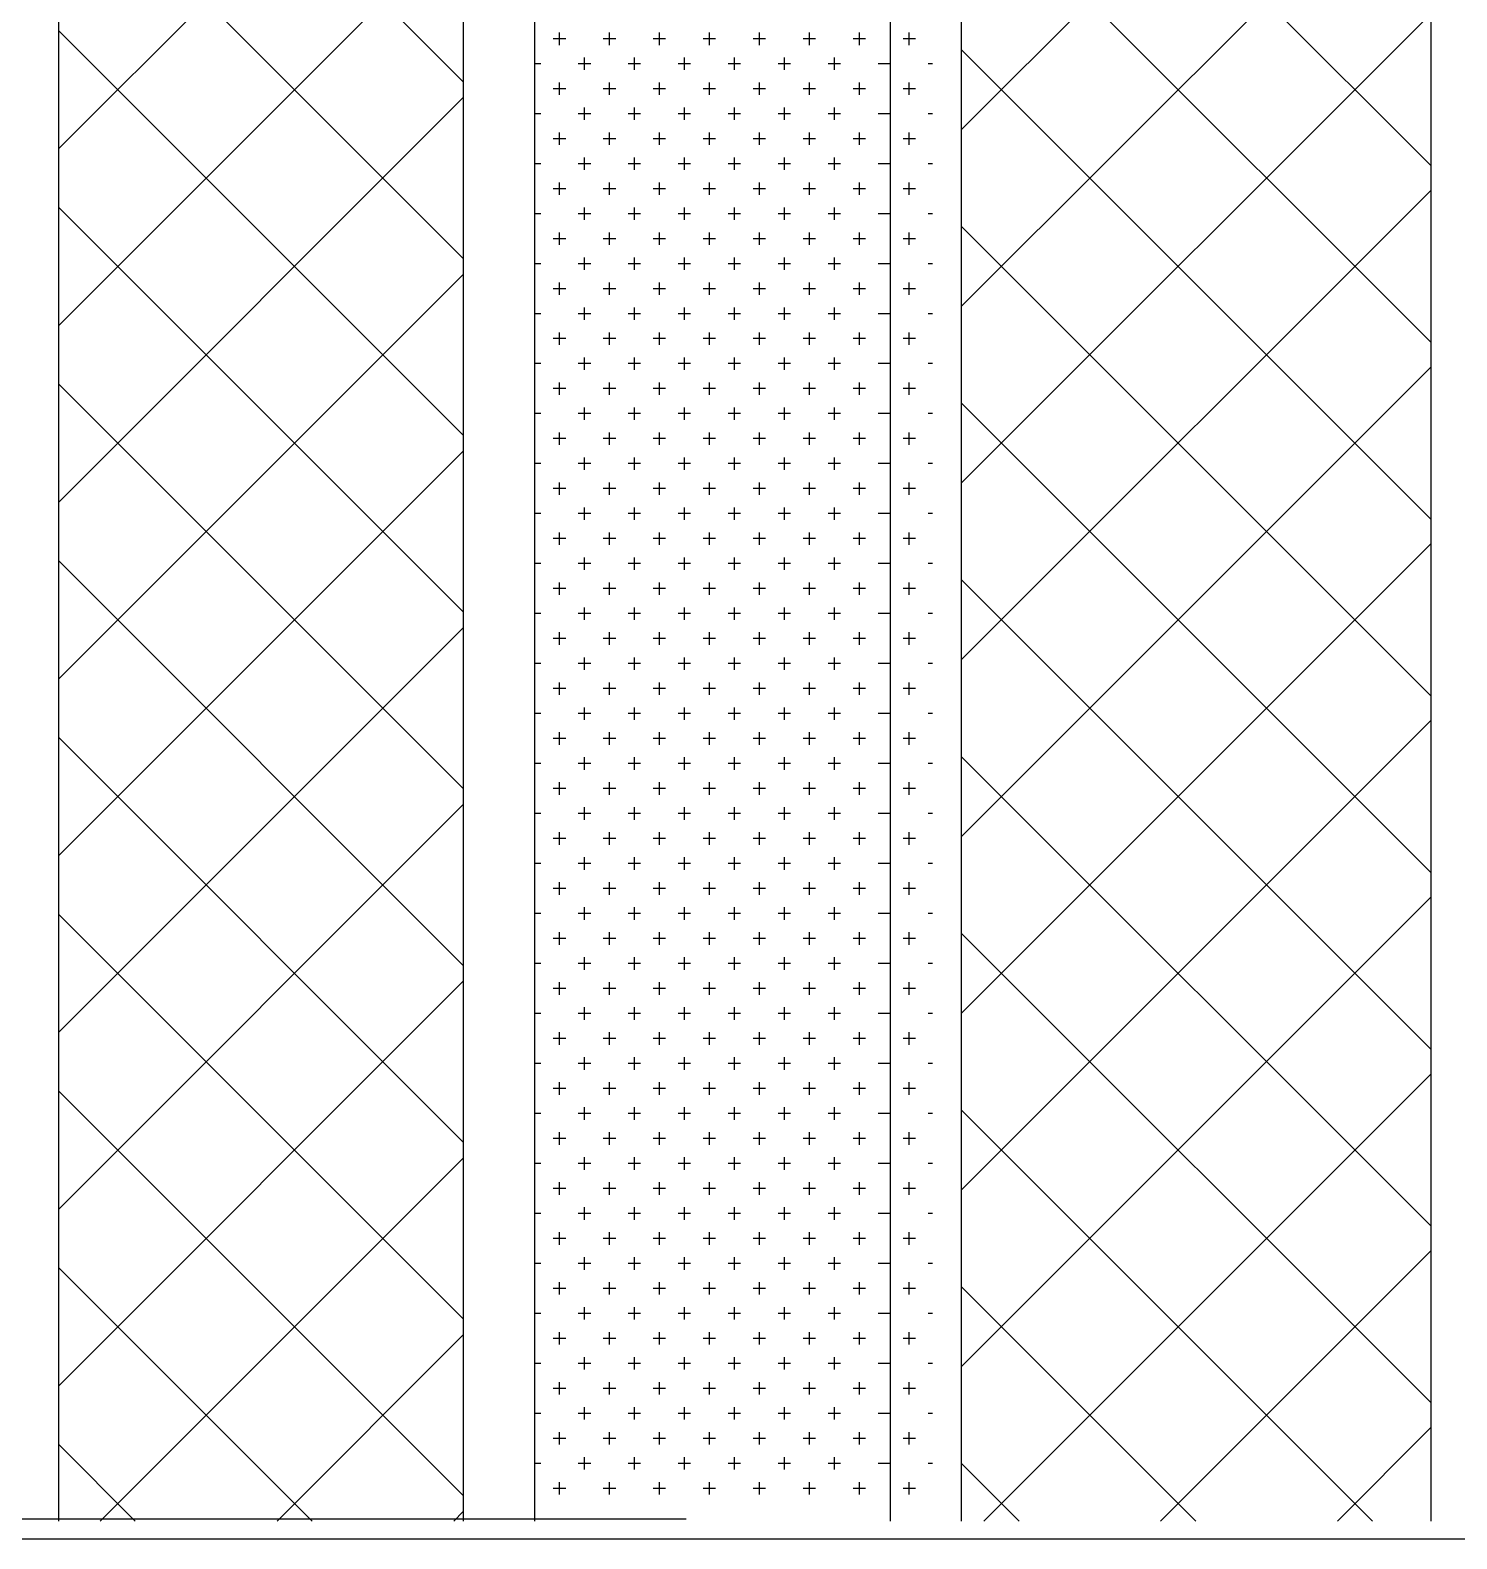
# Model space of a CAD drawing. Header units: inches. Extents: x 18.5 to 61, y 8.5 to 33.3.
# Drawn here: x 30.2038 to 30.5342, y 25.5563 to 25.9057 of the extents above; entities that cross this region are included whole.
import ezdxf

# ---------------------------------------------------------------- set-up
doc = ezdxf.new("R2010")
doc.units = ezdxf.units.IN
doc.header["$MEASUREMENT"] = 0
for name, color, linetype in [('02', 2, 'Continuous'), ('1', 1, 'Continuous'), ('8', 8, 'Continuous')]:
    doc.layers.add(name, color=color, linetype=linetype)

msp = doc.modelspace()

# ---------------------------------------------------------------- hatches: boundary and pattern name
at = {"layer": '8'}
h = msp.add_hatch(dxfattribs=at)
h.set_pattern_fill('ANSI37', color=256, scale=0.231517, style=0)
h.set_pattern_definition([(135, (272.470144, 180.02238), (0.0204634236, 0.0204634236), []), (45, (272.470144, 180.02238), (0.0204634236, -0.0204634236), [])])
h.paths.add_polyline_path([(30.41948, 26.03049), (30.52823, 26.03499), (30.52823, 25.56041), (30.41948, 25.56041)])

# ---------------------------------------------------------------- linework, layer by layer
at = {"layer": '02'}
for p, q in [((30.21041, 26.10541), (30.21041, 25.56041)), ((30.30415, 26.10017), (30.30415, 25.56041)), ((30.32063, 26.10121), (30.32063, 25.56041)), ((30.40301, 26.09263), (30.40301, 25.56041)), ((30.41948, 26.0912), (30.41948, 25.56041)), ((30.52823, 26.08049), (30.52823, 25.56041)), ((30.30415, 25.89371), (30.21041, 25.98746)), ((30.21041, 25.87815), (30.30415, 25.97189)), ((30.30415, 25.85279), (30.21041, 25.94653)), ((30.21041, 25.83722), (30.30415, 25.93096)), ((30.30415, 25.81186), (30.21041, 25.9056)), ((30.32786, 25.90367), (30.32497, 25.90367)), ((30.32641, 25.90222), (30.32641, 25.90512)), ((30.33944, 25.90367), (30.33654, 25.90367)), ((30.33799, 25.90222), (30.33799, 25.90512)), ((30.35101, 25.90367), (30.34812, 25.90367)), ((30.34957, 25.90222), (30.34957, 25.90512)), ((30.36259, 25.90367), (30.35969, 25.90367)), ((30.36114, 25.90222), (30.36114, 25.90512)), ((30.37416, 25.90367), (30.37127, 25.90367)), ((30.37272, 25.90222), (30.37272, 25.90512)), ((30.38574, 25.90367), (30.38285, 25.90367)), ((30.38429, 25.90222), (30.38429, 25.90512)), ((30.39732, 25.90367), (30.39442, 25.90367)), ((30.39587, 25.90222), (30.39587, 25.90512)), ((30.40889, 25.90367), (30.406, 25.90367)), ((30.40744, 25.90222), (30.40744, 25.90512)), ((30.3322, 25.89644), (30.3322, 25.89933)), ((30.34378, 25.89644), (30.34378, 25.89933)), ((30.35535, 25.89644), (30.35535, 25.89933)), ((30.36693, 25.89644), (30.36693, 25.89933)), ((30.37851, 25.89644), (30.37851, 25.89933)), ((30.39008, 25.89644), (30.39008, 25.89933)), ((30.32207, 25.89788), (30.32054, 25.89788)), ((30.33365, 25.89788), (30.33075, 25.89788)), ((30.34522, 25.89788), (30.34233, 25.89788)), ((30.3568, 25.89788), (30.35391, 25.89788)), ((30.36838, 25.89788), (30.36548, 25.89788)), ((30.37995, 25.89788), (30.37706, 25.89788)), ((30.39153, 25.89788), (30.38863, 25.89788)), ((30.4031, 25.89788), (30.40021, 25.89788)), ((30.41281, 25.89788), (30.41179, 25.89788)), ((30.32641, 25.89065), (30.32641, 25.89354)), ((30.33799, 25.89065), (30.33799, 25.89354)), ((30.34957, 25.89065), (30.34957, 25.89354)), ((30.36114, 25.89065), (30.36114, 25.89354)), ((30.37272, 25.89065), (30.37272, 25.89354)), ((30.38429, 25.89065), (30.38429, 25.89354)), ((30.39587, 25.89065), (30.39587, 25.89354)), ((30.40744, 25.89065), (30.40744, 25.89354)), ((30.21041, 25.79629), (30.30415, 25.89003)), ((30.32786, 25.89209), (30.32497, 25.89209)), ((30.33944, 25.89209), (30.33654, 25.89209)), ((30.35101, 25.89209), (30.34812, 25.89209)), ((30.36259, 25.89209), (30.35969, 25.89209)), ((30.37416, 25.89209), (30.37127, 25.89209)), ((30.38574, 25.89209), (30.38285, 25.89209)), ((30.39732, 25.89209), (30.39442, 25.89209)), ((30.40889, 25.89209), (30.406, 25.89209)), ((30.32207, 25.88631), (30.32054, 25.88631)), ((30.33365, 25.88631), (30.33075, 25.88631)), ((30.3322, 25.88486), (30.3322, 25.88775)), ((30.34522, 25.88631), (30.34233, 25.88631)), ((30.34378, 25.88486), (30.34378, 25.88775)), ((30.3568, 25.88631), (30.35391, 25.88631)), ((30.35535, 25.88486), (30.35535, 25.88775)), ((30.36838, 25.88631), (30.36548, 25.88631)), ((30.36693, 25.88486), (30.36693, 25.88775)), ((30.37995, 25.88631), (30.37706, 25.88631)), ((30.37851, 25.88486), (30.37851, 25.88775)), ((30.39153, 25.88631), (30.38863, 25.88631)), ((30.39008, 25.88486), (30.39008, 25.88775)), ((30.4031, 25.88631), (30.40021, 25.88631)), ((30.41281, 25.88631), (30.41179, 25.88631)), ((30.32641, 25.87907), (30.32641, 25.88197)), ((30.33799, 25.87907), (30.33799, 25.88197)), ((30.34957, 25.87907), (30.34957, 25.88197)), ((30.36114, 25.87907), (30.36114, 25.88197)), ((30.37272, 25.87907), (30.37272, 25.88197)), ((30.38429, 25.87907), (30.38429, 25.88197)), ((30.39587, 25.87907), (30.39587, 25.88197)), ((30.40744, 25.87907), (30.40744, 25.88197)), ((30.32786, 25.88052), (30.32497, 25.88052)), ((30.33944, 25.88052), (30.33654, 25.88052)), ((30.35101, 25.88052), (30.34812, 25.88052)), ((30.36259, 25.88052), (30.35969, 25.88052)), ((30.37416, 25.88052), (30.37127, 25.88052)), ((30.38574, 25.88052), (30.38285, 25.88052)), ((30.39732, 25.88052), (30.39442, 25.88052)), ((30.40889, 25.88052), (30.406, 25.88052)), ((30.3322, 25.87328), (30.3322, 25.87618)), ((30.34378, 25.87328), (30.34378, 25.87618)), ((30.35535, 25.87328), (30.35535, 25.87618)), ((30.36693, 25.87328), (30.36693, 25.87618)), ((30.37851, 25.87328), (30.37851, 25.87618)), ((30.39008, 25.87328), (30.39008, 25.87618)), ((30.32207, 25.87473), (30.32054, 25.87473)), ((30.33365, 25.87473), (30.33075, 25.87473)), ((30.34522, 25.87473), (30.34233, 25.87473)), ((30.3568, 25.87473), (30.35391, 25.87473)), ((30.36838, 25.87473), (30.36548, 25.87473)), ((30.37995, 25.87473), (30.37706, 25.87473)), ((30.39153, 25.87473), (30.38863, 25.87473)), ((30.4031, 25.87473), (30.40021, 25.87473)), ((30.41281, 25.87473), (30.41179, 25.87473)), ((30.32786, 25.86894), (30.32497, 25.86894)), ((30.32641, 25.8675), (30.32641, 25.87039)), ((30.33944, 25.86894), (30.33654, 25.86894)), ((30.33799, 25.8675), (30.33799, 25.87039)), ((30.35101, 25.86894), (30.34812, 25.86894)), ((30.34957, 25.8675), (30.34957, 25.87039)), ((30.36259, 25.86894), (30.35969, 25.86894)), ((30.36114, 25.8675), (30.36114, 25.87039)), ((30.37416, 25.86894), (30.37127, 25.86894)), ((30.37272, 25.8675), (30.37272, 25.87039)), ((30.38574, 25.86894), (30.38285, 25.86894)), ((30.38429, 25.8675), (30.38429, 25.87039)), ((30.39732, 25.86894), (30.39442, 25.86894)), ((30.39587, 25.8675), (30.39587, 25.87039)), ((30.40889, 25.86894), (30.406, 25.86894)), ((30.40744, 25.8675), (30.40744, 25.87039)), ((30.30415, 25.77093), (30.21041, 25.86468)), ((30.3322, 25.86171), (30.3322, 25.8646)), ((30.34378, 25.86171), (30.34378, 25.8646)), ((30.35535, 25.86171), (30.35535, 25.8646)), ((30.36693, 25.86171), (30.36693, 25.8646)), ((30.37851, 25.86171), (30.37851, 25.8646)), ((30.39008, 25.86171), (30.39008, 25.8646)), ((30.32207, 25.86315), (30.32054, 25.86315)), ((30.33365, 25.86315), (30.33075, 25.86315)), ((30.34522, 25.86315), (30.34233, 25.86315)), ((30.3568, 25.86315), (30.35391, 25.86315)), ((30.36838, 25.86315), (30.36548, 25.86315)), ((30.37995, 25.86315), (30.37706, 25.86315)), ((30.39153, 25.86315), (30.38863, 25.86315)), ((30.4031, 25.86315), (30.40021, 25.86315)), ((30.41281, 25.86315), (30.41179, 25.86315)), ((30.32786, 25.85737), (30.32497, 25.85737)), ((30.32641, 25.85592), (30.32641, 25.85881)), ((30.33944, 25.85737), (30.33654, 25.85737)), ((30.33799, 25.85592), (30.33799, 25.85881)), ((30.35101, 25.85737), (30.34812, 25.85737)), ((30.34957, 25.85592), (30.34957, 25.85881)), ((30.36259, 25.85737), (30.35969, 25.85737)), ((30.36114, 25.85592), (30.36114, 25.85881)), ((30.37416, 25.85737), (30.37127, 25.85737)), ((30.37272, 25.85592), (30.37272, 25.85881)), ((30.38574, 25.85737), (30.38285, 25.85737)), ((30.38429, 25.85592), (30.38429, 25.85881)), ((30.39732, 25.85737), (30.39442, 25.85737)), ((30.39587, 25.85592), (30.39587, 25.85881)), ((30.40889, 25.85737), (30.406, 25.85737)), ((30.40744, 25.85592), (30.40744, 25.85881)), ((30.32207, 25.85158), (30.32054, 25.85158)), ((30.33365, 25.85158), (30.33075, 25.85158)), ((30.3322, 25.85013), (30.3322, 25.85303)), ((30.34522, 25.85158), (30.34233, 25.85158)), ((30.34378, 25.85013), (30.34378, 25.85303)), ((30.3568, 25.85158), (30.35391, 25.85158)), ((30.35535, 25.85013), (30.35535, 25.85303)), ((30.36838, 25.85158), (30.36548, 25.85158)), ((30.36693, 25.85013), (30.36693, 25.85303)), ((30.37995, 25.85158), (30.37706, 25.85158)), ((30.37851, 25.85013), (30.37851, 25.85303)), ((30.39153, 25.85158), (30.38863, 25.85158)), ((30.39008, 25.85013), (30.39008, 25.85303)), ((30.4031, 25.85158), (30.40021, 25.85158)), ((30.41281, 25.85158), (30.41179, 25.85158)), ((30.21041, 25.75536), (30.30415, 25.84911)), ((30.32641, 25.84434), (30.32641, 25.84724)), ((30.33799, 25.84434), (30.33799, 25.84724)), ((30.34957, 25.84434), (30.34957, 25.84724)), ((30.36114, 25.84434), (30.36114, 25.84724)), ((30.37272, 25.84434), (30.37272, 25.84724)), ((30.38429, 25.84434), (30.38429, 25.84724)), ((30.39587, 25.84434), (30.39587, 25.84724)), ((30.40744, 25.84434), (30.40744, 25.84724)), ((30.32786, 25.84579), (30.32497, 25.84579)), ((30.33944, 25.84579), (30.33654, 25.84579)), ((30.35101, 25.84579), (30.34812, 25.84579)), ((30.36259, 25.84579), (30.35969, 25.84579)), ((30.37416, 25.84579), (30.37127, 25.84579)), ((30.38574, 25.84579), (30.38285, 25.84579)), ((30.39732, 25.84579), (30.39442, 25.84579)), ((30.40889, 25.84579), (30.406, 25.84579)), ((30.32207, 25.84), (30.32054, 25.84)), ((30.33365, 25.84), (30.33075, 25.84)), ((30.3322, 25.83856), (30.3322, 25.84145)), ((30.34522, 25.84), (30.34233, 25.84)), ((30.34378, 25.83856), (30.34378, 25.84145)), ((30.3568, 25.84), (30.35391, 25.84)), ((30.35535, 25.83856), (30.35535, 25.84145)), ((30.36838, 25.84), (30.36548, 25.84)), ((30.36693, 25.83856), (30.36693, 25.84145)), ((30.37995, 25.84), (30.37706, 25.84)), ((30.37851, 25.83856), (30.37851, 25.84145)), ((30.39153, 25.84), (30.38863, 25.84)), ((30.39008, 25.83856), (30.39008, 25.84145)), ((30.4031, 25.84), (30.40021, 25.84)), ((30.41281, 25.84), (30.41179, 25.84)), ((30.32786, 25.83422), (30.32497, 25.83422)), ((30.32641, 25.83277), (30.32641, 25.83566)), ((30.33944, 25.83422), (30.33654, 25.83422)), ((30.33799, 25.83277), (30.33799, 25.83566)), ((30.35101, 25.83422), (30.34812, 25.83422)), ((30.34957, 25.83277), (30.34957, 25.83566)), ((30.36259, 25.83422), (30.35969, 25.83422)), ((30.36114, 25.83277), (30.36114, 25.83566)), ((30.37416, 25.83422), (30.37127, 25.83422)), ((30.37272, 25.83277), (30.37272, 25.83566)), ((30.38574, 25.83422), (30.38285, 25.83422)), ((30.38429, 25.83277), (30.38429, 25.83566)), ((30.39732, 25.83422), (30.39442, 25.83422)), ((30.39587, 25.83277), (30.39587, 25.83566)), ((30.40889, 25.83422), (30.406, 25.83422)), ((30.40744, 25.83277), (30.40744, 25.83566)), ((30.3322, 25.82698), (30.3322, 25.82987)), ((30.34378, 25.82698), (30.34378, 25.82987)), ((30.35535, 25.82698), (30.35535, 25.82987)), ((30.36693, 25.82698), (30.36693, 25.82987)), ((30.37851, 25.82698), (30.37851, 25.82987)), ((30.39008, 25.82698), (30.39008, 25.82987)), ((30.32207, 25.82843), (30.32054, 25.82843)), ((30.33365, 25.82843), (30.33075, 25.82843)), ((30.34522, 25.82843), (30.34233, 25.82843)), ((30.3568, 25.82843), (30.35391, 25.82843)), ((30.36838, 25.82843), (30.36548, 25.82843)), ((30.37995, 25.82843), (30.37706, 25.82843)), ((30.39153, 25.82843), (30.38863, 25.82843)), ((30.4031, 25.82843), (30.40021, 25.82843)), ((30.41281, 25.82843), (30.41179, 25.82843)), ((30.30415, 25.73001), (30.21041, 25.82375)), ((30.32786, 25.82264), (30.32497, 25.82264)), ((30.32641, 25.82119), (30.32641, 25.82409)), ((30.33944, 25.82264), (30.33654, 25.82264)), ((30.33799, 25.82119), (30.33799, 25.82409)), ((30.35101, 25.82264), (30.34812, 25.82264)), ((30.34957, 25.82119), (30.34957, 25.82409)), ((30.36259, 25.82264), (30.35969, 25.82264)), ((30.36114, 25.82119), (30.36114, 25.82409)), ((30.37416, 25.82264), (30.37127, 25.82264)), ((30.37272, 25.82119), (30.37272, 25.82409)), ((30.38574, 25.82264), (30.38285, 25.82264)), ((30.38429, 25.82119), (30.38429, 25.82409)), ((30.39732, 25.82264), (30.39442, 25.82264)), ((30.39587, 25.82119), (30.39587, 25.82409)), ((30.40889, 25.82264), (30.406, 25.82264)), ((30.40744, 25.82119), (30.40744, 25.82409)), ((30.32207, 25.81685), (30.32054, 25.81685)), ((30.33365, 25.81685), (30.33075, 25.81685)), ((30.3322, 25.8154), (30.3322, 25.8183)), ((30.34522, 25.81685), (30.34233, 25.81685)), ((30.34378, 25.8154), (30.34378, 25.8183)), ((30.3568, 25.81685), (30.35391, 25.81685)), ((30.35535, 25.8154), (30.35535, 25.8183)), ((30.36838, 25.81685), (30.36548, 25.81685)), ((30.36693, 25.8154), (30.36693, 25.8183)), ((30.37995, 25.81685), (30.37706, 25.81685)), ((30.37851, 25.8154), (30.37851, 25.8183)), ((30.39153, 25.81685), (30.38863, 25.81685)), ((30.39008, 25.8154), (30.39008, 25.8183)), ((30.4031, 25.81685), (30.40021, 25.81685)), ((30.41281, 25.81685), (30.41179, 25.81685)), ((30.32641, 25.80962), (30.32641, 25.81251)), ((30.33799, 25.80962), (30.33799, 25.81251)), ((30.34957, 25.80962), (30.34957, 25.81251)), ((30.36114, 25.80962), (30.36114, 25.81251)), ((30.37272, 25.80962), (30.37272, 25.81251)), ((30.38429, 25.80962), (30.38429, 25.81251)), ((30.39587, 25.80962), (30.39587, 25.81251)), ((30.40744, 25.80962), (30.40744, 25.81251)), ((30.32786, 25.81106), (30.32497, 25.81106)), ((30.33944, 25.81106), (30.33654, 25.81106)), ((30.35101, 25.81106), (30.34812, 25.81106)), ((30.36259, 25.81106), (30.35969, 25.81106)), ((30.37416, 25.81106), (30.37127, 25.81106)), ((30.38574, 25.81106), (30.38285, 25.81106)), ((30.39732, 25.81106), (30.39442, 25.81106)), ((30.40889, 25.81106), (30.406, 25.81106)), ((30.21041, 25.71444), (30.30415, 25.80818)), ((30.32207, 25.80528), (30.32054, 25.80528)), ((30.33365, 25.80528), (30.33075, 25.80528)), ((30.3322, 25.80383), (30.3322, 25.80672)), ((30.34522, 25.80528), (30.34233, 25.80528)), ((30.34378, 25.80383), (30.34378, 25.80672)), ((30.3568, 25.80528), (30.35391, 25.80528)), ((30.35535, 25.80383), (30.35535, 25.80672)), ((30.36838, 25.80528), (30.36548, 25.80528)), ((30.36693, 25.80383), (30.36693, 25.80672)), ((30.37995, 25.80528), (30.37706, 25.80528)), ((30.37851, 25.80383), (30.37851, 25.80672)), ((30.39153, 25.80528), (30.38863, 25.80528)), ((30.39008, 25.80383), (30.39008, 25.80672)), ((30.4031, 25.80528), (30.40021, 25.80528)), ((30.41281, 25.80528), (30.41179, 25.80528)), ((30.32786, 25.79949), (30.32497, 25.79949)), ((30.32641, 25.79804), (30.32641, 25.80093)), ((30.33944, 25.79949), (30.33654, 25.79949)), ((30.33799, 25.79804), (30.33799, 25.80093)), ((30.35101, 25.79949), (30.34812, 25.79949)), ((30.34957, 25.79804), (30.34957, 25.80093)), ((30.36259, 25.79949), (30.35969, 25.79949)), ((30.36114, 25.79804), (30.36114, 25.80093)), ((30.37416, 25.79949), (30.37127, 25.79949)), ((30.37272, 25.79804), (30.37272, 25.80093)), ((30.38574, 25.79949), (30.38285, 25.79949)), ((30.38429, 25.79804), (30.38429, 25.80093)), ((30.39732, 25.79949), (30.39442, 25.79949)), ((30.39587, 25.79804), (30.39587, 25.80093)), ((30.40889, 25.79949), (30.406, 25.79949)), ((30.40744, 25.79804), (30.40744, 25.80093)), ((30.3322, 25.79225), (30.3322, 25.79515)), ((30.34378, 25.79225), (30.34378, 25.79515)), ((30.35535, 25.79225), (30.35535, 25.79515)), ((30.36693, 25.79225), (30.36693, 25.79515)), ((30.37851, 25.79225), (30.37851, 25.79515)), ((30.39008, 25.79225), (30.39008, 25.79515)), ((30.32207, 25.7937), (30.32054, 25.7937)), ((30.33365, 25.7937), (30.33075, 25.7937)), ((30.34522, 25.7937), (30.34233, 25.7937)), ((30.3568, 25.7937), (30.35391, 25.7937)), ((30.36838, 25.7937), (30.36548, 25.7937)), ((30.37995, 25.7937), (30.37706, 25.7937)), ((30.39153, 25.7937), (30.38863, 25.7937)), ((30.4031, 25.7937), (30.40021, 25.7937)), ((30.41281, 25.7937), (30.41179, 25.7937)), ((30.32786, 25.78791), (30.32497, 25.78791)), ((30.32641, 25.78646), (30.32641, 25.78936)), ((30.33944, 25.78791), (30.33654, 25.78791)), ((30.33799, 25.78646), (30.33799, 25.78936)), ((30.35101, 25.78791), (30.34812, 25.78791)), ((30.34957, 25.78646), (30.34957, 25.78936)), ((30.36259, 25.78791), (30.35969, 25.78791)), ((30.36114, 25.78646), (30.36114, 25.78936)), ((30.37416, 25.78791), (30.37127, 25.78791)), ((30.37272, 25.78646), (30.37272, 25.78936)), ((30.38574, 25.78791), (30.38285, 25.78791)), ((30.38429, 25.78646), (30.38429, 25.78936)), ((30.39732, 25.78791), (30.39442, 25.78791)), ((30.39587, 25.78646), (30.39587, 25.78936)), ((30.40889, 25.78791), (30.406, 25.78791)), ((30.40744, 25.78646), (30.40744, 25.78936)), ((30.30415, 25.68908), (30.21041, 25.78282)), ((30.32207, 25.78212), (30.32054, 25.78212)), ((30.33365, 25.78212), (30.33075, 25.78212)), ((30.3322, 25.78068), (30.3322, 25.78357)), ((30.34522, 25.78212), (30.34233, 25.78212)), ((30.34378, 25.78068), (30.34378, 25.78357)), ((30.3568, 25.78212), (30.35391, 25.78212)), ((30.35535, 25.78068), (30.35535, 25.78357)), ((30.36838, 25.78212), (30.36548, 25.78212)), ((30.36693, 25.78068), (30.36693, 25.78357)), ((30.37995, 25.78212), (30.37706, 25.78212)), ((30.37851, 25.78068), (30.37851, 25.78357)), ((30.39153, 25.78212), (30.38863, 25.78212)), ((30.39008, 25.78068), (30.39008, 25.78357)), ((30.4031, 25.78212), (30.40021, 25.78212)), ((30.41281, 25.78212), (30.41179, 25.78212)), ((30.32641, 25.77489), (30.32641, 25.77778)), ((30.33799, 25.77489), (30.33799, 25.77778)), ((30.34957, 25.77489), (30.34957, 25.77778)), ((30.36114, 25.77489), (30.36114, 25.77778)), ((30.37272, 25.77489), (30.37272, 25.77778)), ((30.38429, 25.77489), (30.38429, 25.77778)), ((30.39587, 25.77489), (30.39587, 25.77778)), ((30.40744, 25.77489), (30.40744, 25.77778)), ((30.32786, 25.77634), (30.32497, 25.77634)), ((30.33944, 25.77634), (30.33654, 25.77634)), ((30.35101, 25.77634), (30.34812, 25.77634)), ((30.36259, 25.77634), (30.35969, 25.77634)), ((30.37416, 25.77634), (30.37127, 25.77634)), ((30.38574, 25.77634), (30.38285, 25.77634)), ((30.39732, 25.77634), (30.39442, 25.77634)), ((30.40889, 25.77634), (30.406, 25.77634)), ((30.32207, 25.77055), (30.32054, 25.77055)), ((30.33365, 25.77055), (30.33075, 25.77055)), ((30.3322, 25.7691), (30.3322, 25.77199)), ((30.34522, 25.77055), (30.34233, 25.77055)), ((30.34378, 25.7691), (30.34378, 25.77199)), ((30.3568, 25.77055), (30.35391, 25.77055)), ((30.35535, 25.7691), (30.35535, 25.77199)), ((30.36838, 25.77055), (30.36548, 25.77055)), ((30.36693, 25.7691), (30.36693, 25.77199)), ((30.37995, 25.77055), (30.37706, 25.77055)), ((30.37851, 25.7691), (30.37851, 25.77199)), ((30.39153, 25.77055), (30.38863, 25.77055)), ((30.39008, 25.7691), (30.39008, 25.77199)), ((30.4031, 25.77055), (30.40021, 25.77055)), ((30.41281, 25.77055), (30.41179, 25.77055)), ((30.21041, 25.67351), (30.30415, 25.76725)), ((30.32786, 25.76476), (30.32497, 25.76476)), ((30.32641, 25.76331), (30.32641, 25.76621)), ((30.33944, 25.76476), (30.33654, 25.76476)), ((30.33799, 25.76331), (30.33799, 25.76621)), ((30.35101, 25.76476), (30.34812, 25.76476)), ((30.34957, 25.76331), (30.34957, 25.76621)), ((30.36259, 25.76476), (30.35969, 25.76476)), ((30.36114, 25.76331), (30.36114, 25.76621)), ((30.37416, 25.76476), (30.37127, 25.76476)), ((30.37272, 25.76331), (30.37272, 25.76621)), ((30.38574, 25.76476), (30.38285, 25.76476)), ((30.38429, 25.76331), (30.38429, 25.76621)), ((30.39732, 25.76476), (30.39442, 25.76476)), ((30.39587, 25.76331), (30.39587, 25.76621)), ((30.40889, 25.76476), (30.406, 25.76476)), ((30.40744, 25.76331), (30.40744, 25.76621)), ((30.3322, 25.75752), (30.3322, 25.76042)), ((30.34378, 25.75752), (30.34378, 25.76042)), ((30.35535, 25.75752), (30.35535, 25.76042)), ((30.36693, 25.75752), (30.36693, 25.76042)), ((30.37851, 25.75752), (30.37851, 25.76042)), ((30.39008, 25.75752), (30.39008, 25.76042)), ((30.32207, 25.75897), (30.32054, 25.75897)), ((30.33365, 25.75897), (30.33075, 25.75897)), ((30.34522, 25.75897), (30.34233, 25.75897)), ((30.3568, 25.75897), (30.35391, 25.75897)), ((30.36838, 25.75897), (30.36548, 25.75897)), ((30.37995, 25.75897), (30.37706, 25.75897)), ((30.39153, 25.75897), (30.38863, 25.75897)), ((30.4031, 25.75897), (30.40021, 25.75897)), ((30.41281, 25.75897), (30.41179, 25.75897)), ((30.32786, 25.75318), (30.32497, 25.75318)), ((30.32641, 25.75174), (30.32641, 25.75463)), ((30.33944, 25.75318), (30.33654, 25.75318)), ((30.33799, 25.75174), (30.33799, 25.75463)), ((30.35101, 25.75318), (30.34812, 25.75318)), ((30.34957, 25.75174), (30.34957, 25.75463)), ((30.36259, 25.75318), (30.35969, 25.75318)), ((30.36114, 25.75174), (30.36114, 25.75463)), ((30.37416, 25.75318), (30.37127, 25.75318)), ((30.37272, 25.75174), (30.37272, 25.75463)), ((30.38574, 25.75318), (30.38285, 25.75318)), ((30.38429, 25.75174), (30.38429, 25.75463)), ((30.39732, 25.75318), (30.39442, 25.75318)), ((30.39587, 25.75174), (30.39587, 25.75463)), ((30.40889, 25.75318), (30.406, 25.75318)), ((30.40744, 25.75174), (30.40744, 25.75463)), ((30.32207, 25.7474), (30.32054, 25.7474)), ((30.33365, 25.7474), (30.33075, 25.7474)), ((30.3322, 25.74595), (30.3322, 25.74884)), ((30.34522, 25.7474), (30.34233, 25.7474)), ((30.34378, 25.74595), (30.34378, 25.74884)), ((30.3568, 25.7474), (30.35391, 25.7474)), ((30.35535, 25.74595), (30.35535, 25.74884)), ((30.36838, 25.7474), (30.36548, 25.7474)), ((30.36693, 25.74595), (30.36693, 25.74884)), ((30.37995, 25.7474), (30.37706, 25.7474)), ((30.37851, 25.74595), (30.37851, 25.74884)), ((30.39153, 25.7474), (30.38863, 25.7474)), ((30.39008, 25.74595), (30.39008, 25.74884)), ((30.4031, 25.7474), (30.40021, 25.7474)), ((30.41281, 25.7474), (30.41179, 25.7474)), ((30.32641, 25.74016), (30.32641, 25.74306)), ((30.33799, 25.74016), (30.33799, 25.74306)), ((30.34957, 25.74016), (30.34957, 25.74306)), ((30.36114, 25.74016), (30.36114, 25.74306)), ((30.37272, 25.74016), (30.37272, 25.74306)), ((30.38429, 25.74016), (30.38429, 25.74306)), ((30.39587, 25.74016), (30.39587, 25.74306)), ((30.40744, 25.74016), (30.40744, 25.74306)), ((30.30415, 25.64815), (30.21041, 25.7419)), ((30.32786, 25.74161), (30.32497, 25.74161)), ((30.33944, 25.74161), (30.33654, 25.74161)), ((30.35101, 25.74161), (30.34812, 25.74161)), ((30.36259, 25.74161), (30.35969, 25.74161)), ((30.37416, 25.74161), (30.37127, 25.74161)), ((30.38574, 25.74161), (30.38285, 25.74161)), ((30.39732, 25.74161), (30.39442, 25.74161)), ((30.40889, 25.74161), (30.406, 25.74161)), ((30.32207, 25.73582), (30.32054, 25.73582)), ((30.33365, 25.73582), (30.33075, 25.73582)), ((30.3322, 25.73437), (30.3322, 25.73727)), ((30.34522, 25.73582), (30.34233, 25.73582)), ((30.34378, 25.73437), (30.34378, 25.73727)), ((30.3568, 25.73582), (30.35391, 25.73582)), ((30.35535, 25.73437), (30.35535, 25.73727)), ((30.36838, 25.73582), (30.36548, 25.73582)), ((30.36693, 25.73437), (30.36693, 25.73727)), ((30.37995, 25.73582), (30.37706, 25.73582)), ((30.37851, 25.73437), (30.37851, 25.73727)), ((30.39153, 25.73582), (30.38863, 25.73582)), ((30.39008, 25.73437), (30.39008, 25.73727)), ((30.4031, 25.73582), (30.40021, 25.73582)), ((30.41281, 25.73582), (30.41179, 25.73582)), ((30.32786, 25.73003), (30.32497, 25.73003)), ((30.32641, 25.72859), (30.32641, 25.73148)), ((30.33944, 25.73003), (30.33654, 25.73003)), ((30.33799, 25.72859), (30.33799, 25.73148)), ((30.35101, 25.73003), (30.34812, 25.73003)), ((30.34957, 25.72859), (30.34957, 25.73148)), ((30.36259, 25.73003), (30.35969, 25.73003)), ((30.36114, 25.72859), (30.36114, 25.73148)), ((30.37416, 25.73003), (30.37127, 25.73003)), ((30.37272, 25.72859), (30.37272, 25.73148)), ((30.38574, 25.73003), (30.38285, 25.73003)), ((30.38429, 25.72859), (30.38429, 25.73148)), ((30.39732, 25.73003), (30.39442, 25.73003)), ((30.39587, 25.72859), (30.39587, 25.73148)), ((30.40889, 25.73003), (30.406, 25.73003)), ((30.40744, 25.72859), (30.40744, 25.73148)), ((30.21041, 25.63258), (30.30415, 25.72633)), ((30.3322, 25.7228), (30.3322, 25.72569)), ((30.34378, 25.7228), (30.34378, 25.72569)), ((30.35535, 25.7228), (30.35535, 25.72569)), ((30.36693, 25.7228), (30.36693, 25.72569)), ((30.37851, 25.7228), (30.37851, 25.72569)), ((30.39008, 25.7228), (30.39008, 25.72569)), ((30.32207, 25.72424), (30.32054, 25.72424)), ((30.33365, 25.72424), (30.33075, 25.72424)), ((30.34522, 25.72424), (30.34233, 25.72424)), ((30.3568, 25.72424), (30.35391, 25.72424)), ((30.36838, 25.72424), (30.36548, 25.72424)), ((30.37995, 25.72424), (30.37706, 25.72424)), ((30.39153, 25.72424), (30.38863, 25.72424)), ((30.4031, 25.72424), (30.40021, 25.72424)), ((30.41281, 25.72424), (30.41179, 25.72424)), ((30.32786, 25.71846), (30.32497, 25.71846)), ((30.32641, 25.71701), (30.32641, 25.7199)), ((30.33944, 25.71846), (30.33654, 25.71846)), ((30.33799, 25.71701), (30.33799, 25.7199)), ((30.35101, 25.71846), (30.34812, 25.71846)), ((30.34957, 25.71701), (30.34957, 25.7199)), ((30.36259, 25.71846), (30.35969, 25.71846)), ((30.36114, 25.71701), (30.36114, 25.7199)), ((30.37416, 25.71846), (30.37127, 25.71846)), ((30.37272, 25.71701), (30.37272, 25.7199)), ((30.38574, 25.71846), (30.38285, 25.71846)), ((30.38429, 25.71701), (30.38429, 25.7199)), ((30.39732, 25.71846), (30.39442, 25.71846)), ((30.39587, 25.71701), (30.39587, 25.7199)), ((30.40889, 25.71846), (30.406, 25.71846)), ((30.40744, 25.71701), (30.40744, 25.7199)), ((30.3322, 25.71122), (30.3322, 25.71412)), ((30.34378, 25.71122), (30.34378, 25.71412)), ((30.35535, 25.71122), (30.35535, 25.71412)), ((30.36693, 25.71122), (30.36693, 25.71412)), ((30.37851, 25.71122), (30.37851, 25.71412)), ((30.39008, 25.71122), (30.39008, 25.71412)), ((30.32207, 25.71267), (30.32054, 25.71267)), ((30.33365, 25.71267), (30.33075, 25.71267)), ((30.34522, 25.71267), (30.34233, 25.71267)), ((30.3568, 25.71267), (30.35391, 25.71267)), ((30.36838, 25.71267), (30.36548, 25.71267)), ((30.37995, 25.71267), (30.37706, 25.71267)), ((30.39153, 25.71267), (30.38863, 25.71267)), ((30.4031, 25.71267), (30.40021, 25.71267)), ((30.41281, 25.71267), (30.41179, 25.71267)), ((30.32641, 25.70543), (30.32641, 25.70833)), ((30.33799, 25.70543), (30.33799, 25.70833)), ((30.34957, 25.70543), (30.34957, 25.70833)), ((30.36114, 25.70543), (30.36114, 25.70833)), ((30.37272, 25.70543), (30.37272, 25.70833)), ((30.38429, 25.70543), (30.38429, 25.70833)), ((30.39587, 25.70543), (30.39587, 25.70833)), ((30.40744, 25.70543), (30.40744, 25.70833)), ((30.32786, 25.70688), (30.32497, 25.70688)), ((30.33944, 25.70688), (30.33654, 25.70688)), ((30.35101, 25.70688), (30.34812, 25.70688)), ((30.36259, 25.70688), (30.35969, 25.70688)), ((30.37416, 25.70688), (30.37127, 25.70688)), ((30.38574, 25.70688), (30.38285, 25.70688)), ((30.39732, 25.70688), (30.39442, 25.70688)), ((30.40889, 25.70688), (30.406, 25.70688)), ((30.30415, 25.60723), (30.21041, 25.70097)), ((30.32207, 25.70109), (30.32054, 25.70109)), ((30.33365, 25.70109), (30.33075, 25.70109)), ((30.3322, 25.69965), (30.3322, 25.70254)), ((30.34522, 25.70109), (30.34233, 25.70109)), ((30.34378, 25.69965), (30.34378, 25.70254)), ((30.3568, 25.70109), (30.35391, 25.70109)), ((30.35535, 25.69965), (30.35535, 25.70254)), ((30.36838, 25.70109), (30.36548, 25.70109)), ((30.36693, 25.69965), (30.36693, 25.70254)), ((30.37995, 25.70109), (30.37706, 25.70109)), ((30.37851, 25.69965), (30.37851, 25.70254)), ((30.39153, 25.70109), (30.38863, 25.70109)), ((30.39008, 25.69965), (30.39008, 25.70254)), ((30.4031, 25.70109), (30.40021, 25.70109)), ((30.41281, 25.70109), (30.41179, 25.70109)), ((30.32641, 25.69386), (30.32641, 25.69675)), ((30.33799, 25.69386), (30.33799, 25.69675)), ((30.34957, 25.69386), (30.34957, 25.69675)), ((30.36114, 25.69386), (30.36114, 25.69675)), ((30.37272, 25.69386), (30.37272, 25.69675)), ((30.38429, 25.69386), (30.38429, 25.69675)), ((30.39587, 25.69386), (30.39587, 25.69675)), ((30.40744, 25.69386), (30.40744, 25.69675)), ((30.32786, 25.6953), (30.32497, 25.6953)), ((30.33944, 25.6953), (30.33654, 25.6953)), ((30.35101, 25.6953), (30.34812, 25.6953)), ((30.36259, 25.6953), (30.35969, 25.6953)), ((30.37416, 25.6953), (30.37127, 25.6953)), ((30.38574, 25.6953), (30.38285, 25.6953)), ((30.39732, 25.6953), (30.39442, 25.6953)), ((30.40889, 25.6953), (30.406, 25.6953)), ((30.3322, 25.68807), (30.3322, 25.69096)), ((30.34378, 25.68807), (30.34378, 25.69096)), ((30.35535, 25.68807), (30.35535, 25.69096)), ((30.36693, 25.68807), (30.36693, 25.69096)), ((30.37851, 25.68807), (30.37851, 25.69096)), ((30.39008, 25.68807), (30.39008, 25.69096)), ((30.32207, 25.68952), (30.32054, 25.68952)), ((30.33365, 25.68952), (30.33075, 25.68952)), ((30.34522, 25.68952), (30.34233, 25.68952)), ((30.3568, 25.68952), (30.35391, 25.68952)), ((30.36838, 25.68952), (30.36548, 25.68952)), ((30.37995, 25.68952), (30.37706, 25.68952)), ((30.39153, 25.68952), (30.38863, 25.68952)), ((30.4031, 25.68952), (30.40021, 25.68952)), ((30.41281, 25.68952), (30.41179, 25.68952)), ((30.21041, 25.59166), (30.30415, 25.6854)), ((30.32786, 25.68373), (30.32497, 25.68373)), ((30.32641, 25.68228), (30.32641, 25.68518)), ((30.33944, 25.68373), (30.33654, 25.68373)), ((30.33799, 25.68228), (30.33799, 25.68518)), ((30.35101, 25.68373), (30.34812, 25.68373)), ((30.34957, 25.68228), (30.34957, 25.68518)), ((30.36259, 25.68373), (30.35969, 25.68373)), ((30.36114, 25.68228), (30.36114, 25.68518)), ((30.37416, 25.68373), (30.37127, 25.68373)), ((30.37272, 25.68228), (30.37272, 25.68518)), ((30.38574, 25.68373), (30.38285, 25.68373)), ((30.38429, 25.68228), (30.38429, 25.68518)), ((30.39732, 25.68373), (30.39442, 25.68373)), ((30.39587, 25.68228), (30.39587, 25.68518)), ((30.40889, 25.68373), (30.406, 25.68373)), ((30.40744, 25.68228), (30.40744, 25.68518)), ((30.3322, 25.67649), (30.3322, 25.67939)), ((30.34378, 25.67649), (30.34378, 25.67939)), ((30.35535, 25.67649), (30.35535, 25.67939)), ((30.36693, 25.67649), (30.36693, 25.67939)), ((30.37851, 25.67649), (30.37851, 25.67939)), ((30.39008, 25.67649), (30.39008, 25.67939)), ((30.32207, 25.67794), (30.32054, 25.67794)), ((30.33365, 25.67794), (30.33075, 25.67794)), ((30.34522, 25.67794), (30.34233, 25.67794)), ((30.3568, 25.67794), (30.35391, 25.67794)), ((30.36838, 25.67794), (30.36548, 25.67794)), ((30.37995, 25.67794), (30.37706, 25.67794)), ((30.39153, 25.67794), (30.38863, 25.67794)), ((30.4031, 25.67794), (30.40021, 25.67794)), ((30.41281, 25.67794), (30.41179, 25.67794)), ((30.32641, 25.67071), (30.32641, 25.6736)), ((30.33799, 25.67071), (30.33799, 25.6736)), ((30.34957, 25.67071), (30.34957, 25.6736)), ((30.36114, 25.67071), (30.36114, 25.6736)), ((30.37272, 25.67071), (30.37272, 25.6736)), ((30.38429, 25.67071), (30.38429, 25.6736)), ((30.39587, 25.67071), (30.39587, 25.6736)), ((30.40744, 25.67071), (30.40744, 25.6736)), ((30.32786, 25.67215), (30.32497, 25.67215)), ((30.33944, 25.67215), (30.33654, 25.67215)), ((30.35101, 25.67215), (30.34812, 25.67215)), ((30.36259, 25.67215), (30.35969, 25.67215)), ((30.37416, 25.67215), (30.37127, 25.67215)), ((30.38574, 25.67215), (30.38285, 25.67215)), ((30.39732, 25.67215), (30.39442, 25.67215)), ((30.40889, 25.67215), (30.406, 25.67215)), ((30.32207, 25.66637), (30.32054, 25.66637)), ((30.33365, 25.66637), (30.33075, 25.66637)), ((30.3322, 25.66492), (30.3322, 25.66781)), ((30.34522, 25.66637), (30.34233, 25.66637)), ((30.34378, 25.66492), (30.34378, 25.66781)), ((30.3568, 25.66637), (30.35391, 25.66637)), ((30.35535, 25.66492), (30.35535, 25.66781)), ((30.36838, 25.66637), (30.36548, 25.66637)), ((30.36693, 25.66492), (30.36693, 25.66781)), ((30.37995, 25.66637), (30.37706, 25.66637)), ((30.37851, 25.66492), (30.37851, 25.66781)), ((30.39153, 25.66637), (30.38863, 25.66637)), ((30.39008, 25.66492), (30.39008, 25.66781)), ((30.4031, 25.66637), (30.40021, 25.66637)), ((30.41281, 25.66637), (30.41179, 25.66637)), ((30.32641, 25.65913), (30.32641, 25.66202)), ((30.33799, 25.65913), (30.33799, 25.66202)), ((30.34957, 25.65913), (30.34957, 25.66202)), ((30.36114, 25.65913), (30.36114, 25.66202)), ((30.37272, 25.65913), (30.37272, 25.66202)), ((30.38429, 25.65913), (30.38429, 25.66202)), ((30.39587, 25.65913), (30.39587, 25.66202)), ((30.40744, 25.65913), (30.40744, 25.66202)), ((30.30415, 25.5663), (30.21041, 25.66004)), ((30.32786, 25.66058), (30.32497, 25.66058)), ((30.33944, 25.66058), (30.33654, 25.66058)), ((30.35101, 25.66058), (30.34812, 25.66058)), ((30.36259, 25.66058), (30.35969, 25.66058)), ((30.37416, 25.66058), (30.37127, 25.66058)), ((30.38574, 25.66058), (30.38285, 25.66058)), ((30.39732, 25.66058), (30.39442, 25.66058)), ((30.40889, 25.66058), (30.406, 25.66058)), ((30.32207, 25.65479), (30.32054, 25.65479)), ((30.33365, 25.65479), (30.33075, 25.65479)), ((30.3322, 25.65334), (30.3322, 25.65624)), ((30.34522, 25.65479), (30.34233, 25.65479)), ((30.34378, 25.65334), (30.34378, 25.65624)), ((30.3568, 25.65479), (30.35391, 25.65479)), ((30.35535, 25.65334), (30.35535, 25.65624)), ((30.36838, 25.65479), (30.36548, 25.65479)), ((30.36693, 25.65334), (30.36693, 25.65624)), ((30.37995, 25.65479), (30.37706, 25.65479)), ((30.37851, 25.65334), (30.37851, 25.65624)), ((30.39153, 25.65479), (30.38863, 25.65479)), ((30.39008, 25.65334), (30.39008, 25.65624)), ((30.4031, 25.65479), (30.40021, 25.65479)), ((30.41281, 25.65479), (30.41179, 25.65479)), ((30.32786, 25.649), (30.32497, 25.649)), ((30.32641, 25.64755), (30.32641, 25.65045)), ((30.33944, 25.649), (30.33654, 25.649)), ((30.33799, 25.64755), (30.33799, 25.65045)), ((30.35101, 25.649), (30.34812, 25.649)), ((30.34957, 25.64755), (30.34957, 25.65045)), ((30.36259, 25.649), (30.35969, 25.649)), ((30.36114, 25.64755), (30.36114, 25.65045)), ((30.37416, 25.649), (30.37127, 25.649)), ((30.37272, 25.64755), (30.37272, 25.65045)), ((30.38574, 25.649), (30.38285, 25.649)), ((30.38429, 25.64755), (30.38429, 25.65045)), ((30.39732, 25.649), (30.39442, 25.649)), ((30.39587, 25.64755), (30.39587, 25.65045)), ((30.40889, 25.649), (30.406, 25.649)), ((30.40744, 25.64755), (30.40744, 25.65045)), ((30.22008, 25.56041), (30.30415, 25.64447)), ((30.3322, 25.64177), (30.3322, 25.64466)), ((30.34378, 25.64177), (30.34378, 25.64466)), ((30.35535, 25.64177), (30.35535, 25.64466)), ((30.36693, 25.64177), (30.36693, 25.64466)), ((30.37851, 25.64177), (30.37851, 25.64466)), ((30.39008, 25.64177), (30.39008, 25.64466)), ((30.32207, 25.64321), (30.32054, 25.64321)), ((30.33365, 25.64321), (30.33075, 25.64321)), ((30.34522, 25.64321), (30.34233, 25.64321)), ((30.3568, 25.64321), (30.35391, 25.64321)), ((30.36838, 25.64321), (30.36548, 25.64321)), ((30.37995, 25.64321), (30.37706, 25.64321)), ((30.39153, 25.64321), (30.38863, 25.64321)), ((30.4031, 25.64321), (30.40021, 25.64321)), ((30.41281, 25.64321), (30.41179, 25.64321)), ((30.32786, 25.63743), (30.32497, 25.63743)), ((30.32641, 25.63598), (30.32641, 25.63887)), ((30.33944, 25.63743), (30.33654, 25.63743)), ((30.33799, 25.63598), (30.33799, 25.63887)), ((30.35101, 25.63743), (30.34812, 25.63743)), ((30.34957, 25.63598), (30.34957, 25.63887)), ((30.36259, 25.63743), (30.35969, 25.63743)), ((30.36114, 25.63598), (30.36114, 25.63887)), ((30.37416, 25.63743), (30.37127, 25.63743)), ((30.37272, 25.63598), (30.37272, 25.63887)), ((30.38574, 25.63743), (30.38285, 25.63743)), ((30.38429, 25.63598), (30.38429, 25.63887)), ((30.39732, 25.63743), (30.39442, 25.63743)), ((30.39587, 25.63598), (30.39587, 25.63887)), ((30.40889, 25.63743), (30.406, 25.63743)), ((30.40744, 25.63598), (30.40744, 25.63887)), ((30.32207, 25.63164), (30.32054, 25.63164)), ((30.33365, 25.63164), (30.33075, 25.63164)), ((30.3322, 25.63019), (30.3322, 25.63308)), ((30.34522, 25.63164), (30.34233, 25.63164)), ((30.34378, 25.63019), (30.34378, 25.63308)), ((30.3568, 25.63164), (30.35391, 25.63164)), ((30.35535, 25.63019), (30.35535, 25.63308)), ((30.36838, 25.63164), (30.36548, 25.63164)), ((30.36693, 25.63019), (30.36693, 25.63308)), ((30.37995, 25.63164), (30.37706, 25.63164)), ((30.37851, 25.63019), (30.37851, 25.63308)), ((30.39153, 25.63164), (30.38863, 25.63164)), ((30.39008, 25.63019), (30.39008, 25.63308)), ((30.4031, 25.63164), (30.40021, 25.63164)), ((30.41281, 25.63164), (30.41179, 25.63164)), ((30.32641, 25.6244), (30.32641, 25.6273)), ((30.33799, 25.6244), (30.33799, 25.6273)), ((30.34957, 25.6244), (30.34957, 25.6273)), ((30.36114, 25.6244), (30.36114, 25.6273)), ((30.37272, 25.6244), (30.37272, 25.6273)), ((30.38429, 25.6244), (30.38429, 25.6273)), ((30.39587, 25.6244), (30.39587, 25.6273)), ((30.40744, 25.6244), (30.40744, 25.6273)), ((30.32786, 25.62585), (30.32497, 25.62585)), ((30.33944, 25.62585), (30.33654, 25.62585)), ((30.35101, 25.62585), (30.34812, 25.62585)), ((30.36259, 25.62585), (30.35969, 25.62585)), ((30.37416, 25.62585), (30.37127, 25.62585)), ((30.38574, 25.62585), (30.38285, 25.62585)), ((30.39732, 25.62585), (30.39442, 25.62585)), ((30.40889, 25.62585), (30.406, 25.62585)), ((30.32207, 25.62006), (30.32054, 25.62006)), ((30.33365, 25.62006), (30.33075, 25.62006)), ((30.3322, 25.61861), (30.3322, 25.62151)), ((30.34522, 25.62006), (30.34233, 25.62006)), ((30.34378, 25.61861), (30.34378, 25.62151)), ((30.3568, 25.62006), (30.35391, 25.62006)), ((30.35535, 25.61861), (30.35535, 25.62151)), ((30.36838, 25.62006), (30.36548, 25.62006)), ((30.36693, 25.61861), (30.36693, 25.62151)), ((30.37995, 25.62006), (30.37706, 25.62006)), ((30.37851, 25.61861), (30.37851, 25.62151)), ((30.39153, 25.62006), (30.38863, 25.62006)), ((30.39008, 25.61861), (30.39008, 25.62151)), ((30.4031, 25.62006), (30.40021, 25.62006)), ((30.41281, 25.62006), (30.41179, 25.62006)), ((30.26911, 25.56041), (30.21041, 25.61911)), ((30.32786, 25.61427), (30.32497, 25.61427)), ((30.32641, 25.61283), (30.32641, 25.61572)), ((30.33944, 25.61427), (30.33654, 25.61427)), ((30.33799, 25.61283), (30.33799, 25.61572)), ((30.35101, 25.61427), (30.34812, 25.61427)), ((30.34957, 25.61283), (30.34957, 25.61572)), ((30.36259, 25.61427), (30.35969, 25.61427)), ((30.36114, 25.61283), (30.36114, 25.61572)), ((30.37416, 25.61427), (30.37127, 25.61427)), ((30.37272, 25.61283), (30.37272, 25.61572)), ((30.38574, 25.61427), (30.38285, 25.61427)), ((30.38429, 25.61283), (30.38429, 25.61572)), ((30.39732, 25.61427), (30.39442, 25.61427)), ((30.39587, 25.61283), (30.39587, 25.61572)), ((30.40889, 25.61427), (30.406, 25.61427)), ((30.40744, 25.61283), (30.40744, 25.61572)), ((30.3322, 25.60704), (30.3322, 25.60993)), ((30.34378, 25.60704), (30.34378, 25.60993)), ((30.35535, 25.60704), (30.35535, 25.60993)), ((30.36693, 25.60704), (30.36693, 25.60993)), ((30.37851, 25.60704), (30.37851, 25.60993)), ((30.39008, 25.60704), (30.39008, 25.60993)), ((30.32207, 25.60849), (30.32054, 25.60849)), ((30.33365, 25.60849), (30.33075, 25.60849)), ((30.34522, 25.60849), (30.34233, 25.60849)), ((30.3568, 25.60849), (30.35391, 25.60849)), ((30.36838, 25.60849), (30.36548, 25.60849)), ((30.37995, 25.60849), (30.37706, 25.60849)), ((30.39153, 25.60849), (30.38863, 25.60849)), ((30.4031, 25.60849), (30.40021, 25.60849)), ((30.41281, 25.60849), (30.41179, 25.60849)), ((30.26101, 25.56041), (30.30415, 25.60355)), ((30.32786, 25.6027), (30.32497, 25.6027)), ((30.32641, 25.60125), (30.32641, 25.60414)), ((30.33944, 25.6027), (30.33654, 25.6027)), ((30.33799, 25.60125), (30.33799, 25.60414)), ((30.35101, 25.6027), (30.34812, 25.6027)), ((30.34957, 25.60125), (30.34957, 25.60414)), ((30.36259, 25.6027), (30.35969, 25.6027)), ((30.36114, 25.60125), (30.36114, 25.60414)), ((30.37416, 25.6027), (30.37127, 25.6027)), ((30.37272, 25.60125), (30.37272, 25.60414)), ((30.38574, 25.6027), (30.38285, 25.6027)), ((30.38429, 25.60125), (30.38429, 25.60414)), ((30.39732, 25.6027), (30.39442, 25.6027)), ((30.39587, 25.60125), (30.39587, 25.60414)), ((30.40889, 25.6027), (30.406, 25.6027)), ((30.40744, 25.60125), (30.40744, 25.60414)), ((30.32207, 25.59691), (30.32054, 25.59691)), ((30.33365, 25.59691), (30.33075, 25.59691)), ((30.3322, 25.59546), (30.3322, 25.59836)), ((30.34522, 25.59691), (30.34233, 25.59691)), ((30.34378, 25.59546), (30.34378, 25.59836)), ((30.3568, 25.59691), (30.35391, 25.59691)), ((30.35535, 25.59546), (30.35535, 25.59836)), ((30.36838, 25.59691), (30.36548, 25.59691)), ((30.36693, 25.59546), (30.36693, 25.59836)), ((30.37995, 25.59691), (30.37706, 25.59691)), ((30.37851, 25.59546), (30.37851, 25.59836)), ((30.39153, 25.59691), (30.38863, 25.59691)), ((30.39008, 25.59546), (30.39008, 25.59836)), ((30.4031, 25.59691), (30.40021, 25.59691)), ((30.41281, 25.59691), (30.41179, 25.59691)), ((30.32641, 25.58967), (30.32641, 25.59257)), ((30.33799, 25.58967), (30.33799, 25.59257)), ((30.34957, 25.58967), (30.34957, 25.59257)), ((30.36114, 25.58967), (30.36114, 25.59257)), ((30.37272, 25.58967), (30.37272, 25.59257)), ((30.38429, 25.58967), (30.38429, 25.59257)), ((30.39587, 25.58967), (30.39587, 25.59257)), ((30.40744, 25.58967), (30.40744, 25.59257)), ((30.32786, 25.59112), (30.32497, 25.59112)), ((30.33944, 25.59112), (30.33654, 25.59112)), ((30.35101, 25.59112), (30.34812, 25.59112)), ((30.36259, 25.59112), (30.35969, 25.59112)), ((30.37416, 25.59112), (30.37127, 25.59112)), ((30.38574, 25.59112), (30.38285, 25.59112)), ((30.39732, 25.59112), (30.39442, 25.59112)), ((30.40889, 25.59112), (30.406, 25.59112)), ((30.32207, 25.58533), (30.32054, 25.58533)), ((30.33365, 25.58533), (30.33075, 25.58533)), ((30.3322, 25.58389), (30.3322, 25.58678)), ((30.34522, 25.58533), (30.34233, 25.58533)), ((30.34378, 25.58389), (30.34378, 25.58678)), ((30.3568, 25.58533), (30.35391, 25.58533)), ((30.35535, 25.58389), (30.35535, 25.58678)), ((30.36838, 25.58533), (30.36548, 25.58533)), ((30.36693, 25.58389), (30.36693, 25.58678)), ((30.37995, 25.58533), (30.37706, 25.58533)), ((30.37851, 25.58389), (30.37851, 25.58678)), ((30.39153, 25.58533), (30.38863, 25.58533)), ((30.39008, 25.58389), (30.39008, 25.58678)), ((30.4031, 25.58533), (30.40021, 25.58533)), ((30.41281, 25.58533), (30.41179, 25.58533)), ((30.22819, 25.56041), (30.21041, 25.57819)), ((30.32786, 25.57955), (30.32497, 25.57955)), ((30.32641, 25.5781), (30.32641, 25.58099)), ((30.33944, 25.57955), (30.33654, 25.57955)), ((30.33799, 25.5781), (30.33799, 25.58099)), ((30.35101, 25.57955), (30.34812, 25.57955)), ((30.34957, 25.5781), (30.34957, 25.58099)), ((30.36259, 25.57955), (30.35969, 25.57955)), ((30.36114, 25.5781), (30.36114, 25.58099)), ((30.37416, 25.57955), (30.37127, 25.57955)), ((30.37272, 25.5781), (30.37272, 25.58099)), ((30.38574, 25.57955), (30.38285, 25.57955)), ((30.38429, 25.5781), (30.38429, 25.58099)), ((30.39732, 25.57955), (30.39442, 25.57955)), ((30.39587, 25.5781), (30.39587, 25.58099)), ((30.40889, 25.57955), (30.406, 25.57955)), ((30.40744, 25.5781), (30.40744, 25.58099)), ((30.3322, 25.57231), (30.3322, 25.57521)), ((30.34378, 25.57231), (30.34378, 25.57521)), ((30.35535, 25.57231), (30.35535, 25.57521)), ((30.36693, 25.57231), (30.36693, 25.57521)), ((30.37851, 25.57231), (30.37851, 25.57521)), ((30.39008, 25.57231), (30.39008, 25.57521)), ((30.32207, 25.57376), (30.32054, 25.57376)), ((30.33365, 25.57376), (30.33075, 25.57376)), ((30.34522, 25.57376), (30.34233, 25.57376)), ((30.3568, 25.57376), (30.35391, 25.57376)), ((30.36838, 25.57376), (30.36548, 25.57376)), ((30.37995, 25.57376), (30.37706, 25.57376)), ((30.39153, 25.57376), (30.38863, 25.57376)), ((30.4031, 25.57376), (30.40021, 25.57376)), ((30.41281, 25.57376), (30.41179, 25.57376)), ((30.32786, 25.56797), (30.32497, 25.56797)), ((30.32641, 25.56652), (30.32641, 25.56942)), ((30.33944, 25.56797), (30.33654, 25.56797)), ((30.33799, 25.56652), (30.33799, 25.56942)), ((30.35101, 25.56797), (30.34812, 25.56797)), ((30.34957, 25.56652), (30.34957, 25.56942)), ((30.36259, 25.56797), (30.35969, 25.56797)), ((30.36114, 25.56652), (30.36114, 25.56942)), ((30.37416, 25.56797), (30.37127, 25.56797)), ((30.37272, 25.56652), (30.37272, 25.56942)), ((30.38574, 25.56797), (30.38285, 25.56797)), ((30.38429, 25.56652), (30.38429, 25.56942)), ((30.39732, 25.56797), (30.39442, 25.56797)), ((30.39587, 25.56652), (30.39587, 25.56942)), ((30.40889, 25.56797), (30.406, 25.56797)), ((30.40744, 25.56652), (30.40744, 25.56942)), ((30.35579, 25.56082), (30.0294, 25.56082)), ((30.30194, 25.56041), (30.30415, 25.56262))]:
    msp.add_line(p, q, dxfattribs=at)
at = {"layer": '1'}
msp.add_line((29.59163, 25.55628), (30.89242, 25.55628), dxfattribs=at)

doc.saveas('drawing.dxf')
